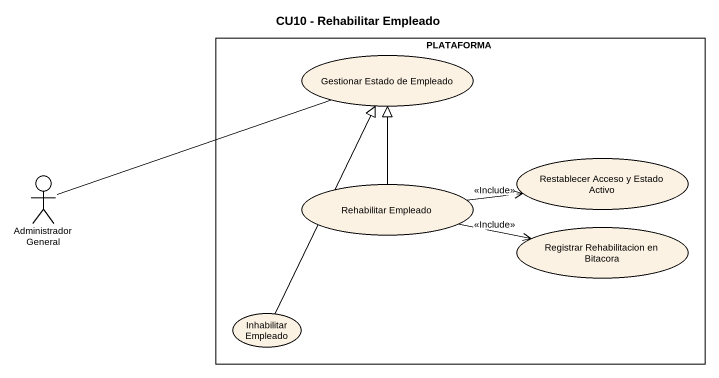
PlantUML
@startuml
title CU10 - Rehabilitar Empleado
rectangle PLATAFORMA {
  usecase "Gestionar Estado de Empleado" as Gestionar_Estado_de_Empleado
  usecase "Rehabilitar Empleado" as Rehabilitar_Empleado
  usecase "Restablecer Acceso y Estado Activo" as Restablecer_Acceso_y_Estado
  usecase "Registrar Rehabilitacion en Bitacora" as Registrar_Rehabilitacion_en
  usecase "Inhabilitar Empleado" as Inhabilitar_Empleado
}
actor "Administrador General" as Administrador_General
Administrador_General -right- Gestionar_Estado_de_Empleado
Rehabilitar_Empleado -up-|> Gestionar_Estado_de_Empleado
Rehabilitar_Empleado -right-> Restablecer_Acceso_y_Estado : <<Include>>
Rehabilitar_Empleado -right-> Registrar_Rehabilitacion_en : <<Include>>
Inhabilitar_Empleado -up-|> Gestionar_Estado_de_Empleado
@enduml
